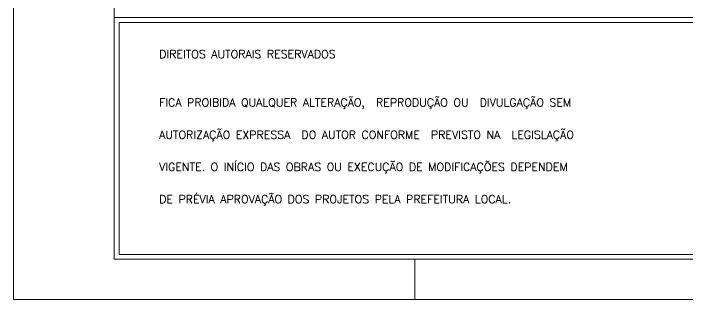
# Model space of a CAD drawing. Header units: millimetres. Extents: x 521 to 1055, y 261 to 520.
# Drawn here: x 520.78 to 537.5, y 435.88 to 442.98 of the extents above; entities that cross this region are included whole.
import ezdxf

# ---------------------------------------------------------------- set-up
doc = ezdxf.new("R2010")
doc.units = ezdxf.units.MM
doc.layers.add('0.1', color=8, linetype='Continuous', lineweight=13)
doc.styles.add('ROMANS', font='romans')

msp = doc.modelspace()

# ---------------------------------------------------------------- linework, layer by layer
at = {"layer": '0.1', "color": 8}
msp.add_line((530.73941, 436.88495), (530.73941, 435.88495), dxfattribs=at)
for points in [[(646.97941, 519.88495), (520.77502, 519.88495), (520.77502, 435.88495), (646.97941, 435.88495)], [(523.27502, 436.88495), (523.27502, 518.88495), (645.97941, 518.88495), (645.97941, 436.88495)], [(523.39502, 437.00495), (547.23941, 437.00495), (547.23941, 442.76495), (523.39502, 442.76495)]]:
    msp.add_lwpolyline(points, close=True, dxfattribs=at)
msp.add_lwpolyline([(523.27502, 442.88495), (645.97941, 442.88495)], dxfattribs=at)

# ---------------------------------------------------------------- texts
at = {"layer": '0.1', "color": 8, "style": 'ROMANS'}
for s, p in [('DIREITOS AUTORAIS RESERVADOS', (524.38968, 441.87591)), ('FICA PROIBIDA QUALQUER ALTERAÇÃO,  REPRODUÇÃO OU  DIVULGAÇÃO SEM', (524.38968, 440.67569)), ('AUTORIZAÇÃO EXPRESSA  DO AUTOR CONFORME  PREVISTO NA  LEGISLAÇÃO', (524.38968, 439.87555)), ('VIGENTE. O INÍCIO DAS OBRAS OU EXECUÇÃO DE MODIFICAÇÕES DEPENDEM', (524.38968, 439.07541)), ('DE PRÉVIA APROVAÇÃO DOS PROJETOS PELA PREFEITURA LOCAL.', (524.38968, 438.27526))]:
    msp.add_text(s, height=0.2, dxfattribs=at).set_placement(p)

doc.saveas('drawing.dxf')
